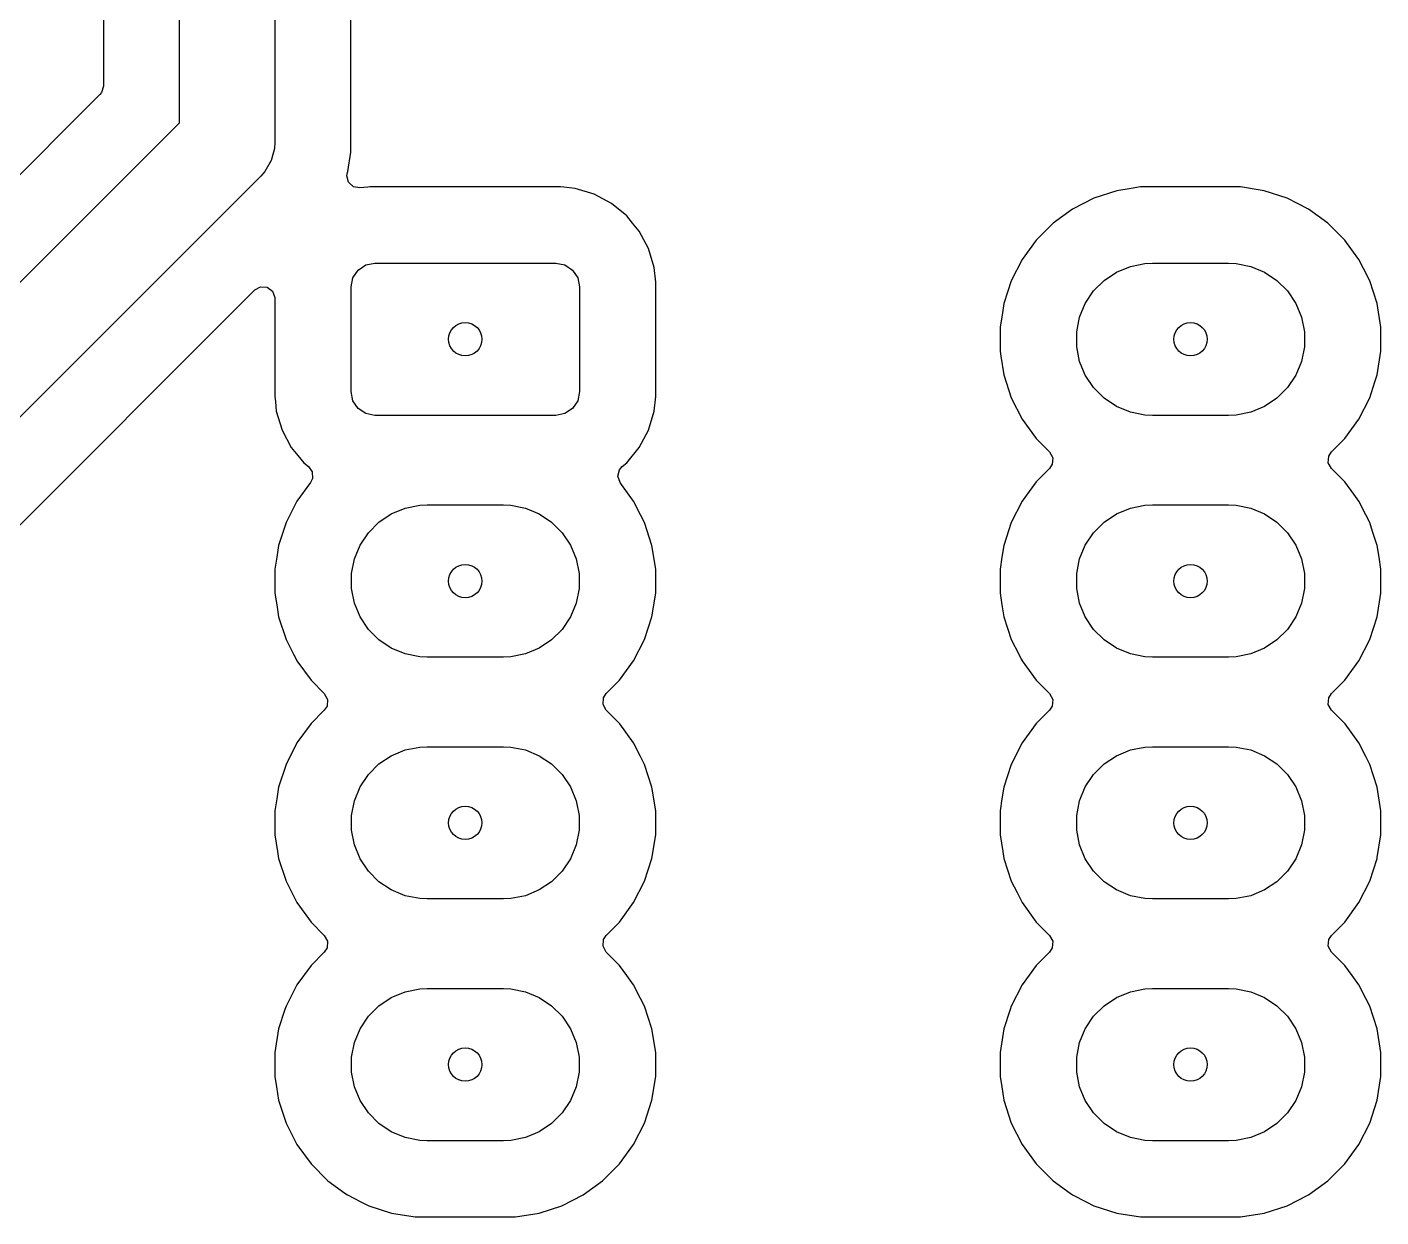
# Model space of a CAD drawing. Extents: x 20 to 124, y -124 to -20.
# Drawn here: x 62.59 to 76.81, y -96.66 to -84.16 of the extents above; entities that cross this region are included whole.
import ezdxf

# ---------------------------------------------------------------- set-up
doc = ezdxf.new("R2010")
doc.units = 0
doc.layers.add('BLACK', color=7, linetype='CONTINUOUS')
doc.layers.add('WHITE', color=7, linetype='CONTINUOUS')

msp = doc.modelspace()

# ---------------------------------------------------------------- linework, layer by layer
at = {"layer": 'BLACK', "linetype": 'CONTINUOUS'}
for p, q in [((63.3878, -79.957648), (63.3878, -84.781652)), ((64.1883, -85.164593), (64.1883, -80.06)), ((65.1883, -80.56), (65.1883, -85.3717)), ((65.9888, -85.269348), (65.9888, -81.6504)), ((63.351481, -84.869333), (58.57859, -89.642223)), ((63.368115, -84.848691), (63.351481, -84.869333)), ((63.3878, -84.781652), (63.368115, -84.848691)), ((58.897278, -90.455615), (64.1883, -85.164593)), ((65.9888, -85.474051), (65.9888, -85.269348)), ((65.184023, -85.436963), (65.157379, -85.536398)), ((65.1883, -85.3717), (65.184023, -85.436947)), ((65.184023, -85.436947), (65.184023, -85.436963)), ((65.956777, -85.676234), (65.9888, -85.474051)), ((65.15024, -85.563042), (65.084977, -85.676081)), ((65.157379, -85.536398), (65.15024, -85.563042)), ((65.041854, -85.725253), (59.604384, -91.162721)), ((65.084969, -85.676088), (65.041854, -85.725253)), ((65.084977, -85.676081), (65.084969, -85.676088)), ((65.946956, -85.720945), (65.952903, -85.688158)), ((65.96363, -85.788796), (65.946956, -85.720945)), ((65.952903, -85.688158), (65.956776, -85.676236)), ((65.956776, -85.676236), (65.956777, -85.676234)), ((66.01434, -85.836862), (65.96363, -85.788796)), ((66.082986, -85.849881), (66.01434, -85.836862)), ((66.166047, -85.8417), (66.082986, -85.849881)), ((66.188392, -85.8395), (66.166047, -85.8417)), ((68.191608, -85.8395), (66.188392, -85.8395)), ((68.226805, -85.842966), (68.191608, -85.8395)), ((68.345934, -85.854699), (68.226805, -85.842966)), ((68.345934, -85.8547), (68.345932, -85.854699)), ((68.345932, -85.854699), (68.345934, -85.854699)), ((68.543954, -85.914768), (68.345934, -85.8547)), ((68.72645, -86.012315), (68.543954, -85.914768)), ((74.035214, -85.87891), (73.795616, -85.95676)), ((74.188076, -85.854699), (74.035214, -85.87891)), ((74.284038, -85.8395), (74.188076, -85.854699)), ((75.335962, -85.8395), (74.284038, -85.8395)), ((75.561456, -85.875215), (75.335962, -85.8395)), ((75.584785, -85.87891), (75.561456, -85.875215)), ((75.824383, -85.95676), (75.584785, -85.87891)), ((68.726453, -86.012317), (68.72645, -86.012315)), ((68.88641, -86.143589), (68.726452, -86.012317)), ((68.726452, -86.012317), (68.726453, -86.012317)), ((73.795616, -85.95676), (73.571151, -86.071132)), ((75.933418, -86.012317), (75.824383, -85.95676)), ((76.048845, -86.07113), (75.933418, -86.012317)), ((68.948462, -86.219201), (68.88641, -86.143589)), ((73.571151, -86.071132), (73.36735, -86.219201)), ((76.048847, -86.071131), (76.048845, -86.07113)), ((76.048848, -86.071132), (76.048847, -86.071131)), ((76.252649, -86.219201), (76.048848, -86.071132)), ((69.017685, -86.30355), (68.948462, -86.219201)), ((69.115232, -86.486046), (69.017685, -86.30355)), ((73.367345, -86.219205), (73.189205, -86.397345)), ((73.36735, -86.219201), (73.367345, -86.219205)), ((76.252654, -86.219205), (76.252649, -86.219201)), ((76.430794, -86.397345), (76.252654, -86.219205)), ((73.189201, -86.39735), (73.041132, -86.601151)), ((73.189205, -86.397345), (73.189201, -86.39735)), ((76.430798, -86.39735), (76.430794, -86.397345)), ((76.495239, -86.486046), (76.430798, -86.39735)), ((69.1753, -86.684066), (69.115232, -86.486046)), ((73.041132, -86.601151), (72.92676, -86.825616)), ((76.57887, -86.601155), (76.495239, -86.486046)), ((76.627003, -86.695622), (76.57887, -86.601155)), ((66.00903, -86.794329), (66.063223, -86.713223)), ((66.063223, -86.713223), (66.144329, -86.65903)), ((66.144329, -86.65903), (66.24, -86.64)), ((66.24, -86.64), (68.14, -86.64)), ((68.14, -86.64), (68.235671, -86.65903)), ((68.235671, -86.65903), (68.316777, -86.713223)), ((68.316777, -86.713223), (68.37097, -86.794329)), ((69.1905, -86.838392), (69.1753, -86.684066)), ((73.902485, -86.821592), (74.032883, -86.734463)), ((74.032883, -86.734463), (74.177772, -86.674448)), ((74.177772, -86.674448), (74.331586, -86.643852)), ((74.331586, -86.643852), (74.41, -86.64)), ((74.41, -86.64), (75.21, -86.64)), ((75.21, -86.64), (75.288414, -86.643852)), ((75.288414, -86.643852), (75.442228, -86.674448)), ((75.442228, -86.674448), (75.587117, -86.734463)), ((75.587117, -86.734463), (75.717515, -86.821592)), ((76.693239, -86.825616), (76.627003, -86.695622)), ((64.977819, -86.921363), (65.039142, -86.887879)), ((65.039142, -86.887879), (65.108834, -86.892863)), ((65.108834, -86.892863), (65.164767, -86.934735)), ((65.99, -86.89), (66.00903, -86.794329)), ((65.99, -87.99), (65.99, -86.89)), ((68.37097, -86.794329), (68.39, -86.89)), ((68.39, -86.89), (68.39, -87.99)), ((69.1905, -87.314038), (69.1905, -86.838392)), ((72.92676, -86.825616), (72.84891, -87.065214)), ((73.791592, -86.932485), (73.902485, -86.821592)), ((75.717515, -86.821592), (75.828408, -86.932485)), ((76.693239, -86.825618), (76.693239, -86.825616)), ((76.693241, -86.825621), (76.693239, -86.825618)), ((76.77109, -87.065215), (76.693241, -86.825621)), ((60.417758, -91.481425), (64.977819, -86.921363)), ((65.164767, -86.934735), (65.189184, -87.000199)), ((65.189184, -87.000199), (65.1895, -87.009045)), ((65.1895, -87.009045), (65.1895, -88.041608)), ((73.704463, -87.062883), (73.791592, -86.932485)), ((75.828408, -86.932485), (75.915537, -87.062883)), ((72.83381, -87.160553), (72.8095, -87.314038)), ((72.84891, -87.065214), (72.83381, -87.160553)), ((73.644448, -87.207772), (73.704463, -87.062883)), ((75.915537, -87.062883), (75.975552, -87.207772)), ((76.8105, -87.314038), (76.77109, -87.065215)), ((69.1905, -88.041608), (69.1905, -87.314038)), ((72.8095, -87.314038), (72.8095, -87.565962)), ((73.613852, -87.361586), (73.644448, -87.207772)), ((75.975552, -87.207772), (76.006148, -87.361586)), ((76.8105, -87.565962), (76.8105, -87.314038)), ((73.613852, -87.518414), (73.613852, -87.361586)), ((76.006148, -87.361586), (76.006148, -87.518414)), ((72.8095, -87.565962), (72.81788, -87.61887)), ((72.81788, -87.61887), (72.84891, -87.814785)), ((73.644448, -87.672228), (73.613852, -87.518414)), ((76.006148, -87.518414), (75.975552, -87.672228)), ((76.77109, -87.814785), (76.8105, -87.565962)), ((73.704463, -87.817117), (73.644448, -87.672228)), ((75.975552, -87.672228), (75.915537, -87.817117)), ((72.84891, -87.814785), (72.92676, -88.054383)), ((73.791592, -87.947515), (73.704463, -87.817117)), ((75.915537, -87.817117), (75.828408, -87.947515)), ((76.693241, -88.054379), (76.747738, -87.886655)), ((76.747738, -87.886655), (76.77109, -87.814785)), ((65.1895, -88.041608), (65.194502, -88.092398)), ((66.00903, -88.085671), (65.99, -87.99)), ((68.39, -87.99), (68.37097, -88.085671)), ((69.1753, -88.195934), (69.1905, -88.041608)), ((73.902485, -88.058408), (73.791592, -87.947515)), ((75.828408, -87.947515), (75.717515, -88.058408)), ((65.194502, -88.092398), (65.204699, -88.195932)), ((66.063223, -88.166777), (66.00903, -88.085671)), ((66.144329, -88.22097), (66.063223, -88.166777)), ((68.316777, -88.166777), (68.235671, -88.22097)), ((68.37097, -88.085671), (68.316777, -88.166777)), ((72.92676, -88.054383), (73.041132, -88.278848)), ((74.032883, -88.145537), (73.902485, -88.058408)), ((74.177772, -88.205552), (74.032883, -88.145537)), ((75.587117, -88.145537), (75.442228, -88.205552)), ((75.717515, -88.058408), (75.587117, -88.145537)), ((76.57887, -88.278845), (76.693241, -88.054379)), ((65.204699, -88.195932), (65.2047, -88.195934)), ((65.2047, -88.195934), (65.264768, -88.393954)), ((66.24, -88.24), (66.144329, -88.22097)), ((68.14, -88.24), (66.24, -88.24)), ((68.235671, -88.22097), (68.14, -88.24)), ((69.115232, -88.393954), (69.1753, -88.195934)), ((73.041132, -88.278848), (73.189201, -88.482649)), ((74.331586, -88.236148), (74.177772, -88.205552)), ((74.41, -88.24), (74.331586, -88.236148)), ((75.21, -88.24), (74.41, -88.24)), ((75.288414, -88.236148), (75.21, -88.24)), ((75.442228, -88.205552), (75.288414, -88.236148)), ((76.430793, -88.482656), (76.57887, -88.278845)), ((65.264768, -88.393954), (65.362315, -88.57645)), ((69.017685, -88.57645), (69.115232, -88.393954)), ((65.362315, -88.57645), (65.431533, -88.660793)), ((68.88641, -88.73641), (69.017685, -88.57645)), ((73.189201, -88.482649), (73.189205, -88.482654)), ((73.189205, -88.482654), (73.32887, -88.622319)), ((76.29113, -88.622319), (76.336999, -88.57645)), ((76.336999, -88.57645), (76.430793, -88.482656)), ((65.431533, -88.660793), (65.49359, -88.73641)), ((65.49359, -88.73641), (65.542049, -88.77618)), ((68.837948, -88.776181), (68.88641, -88.73641)), ((73.32887, -88.622319), (73.362355, -88.683642)), ((73.357371, -88.753334), (73.32887, -88.797681)), ((73.362355, -88.683642), (73.357371, -88.753334)), ((76.257645, -88.736358), (76.262629, -88.666666)), ((76.29113, -88.797681), (76.257645, -88.736358)), ((76.262629, -88.666666), (76.29113, -88.622319)), ((65.542049, -88.77618), (65.581383, -88.833926)), ((65.583254, -88.90377), (65.563703, -88.944918)), ((65.581383, -88.833926), (65.583254, -88.90377)), ((68.792816, -88.879112), (68.808641, -88.811058)), ((68.816296, -88.944918), (68.792816, -88.879112)), ((68.808641, -88.811058), (68.837948, -88.776181)), ((73.32887, -88.797681), (73.189205, -88.937345)), ((76.430794, -88.937345), (76.29113, -88.797681)), ((65.563703, -88.944918), (65.421129, -89.141155)), ((68.830618, -88.964631), (68.816296, -88.944918)), ((68.95887, -89.141155), (68.830618, -88.964631)), ((73.189201, -88.93735), (73.041132, -89.141151)), ((73.189205, -88.937345), (73.189201, -88.93735)), ((76.430798, -88.93735), (76.430794, -88.937345)), ((76.52493, -89.066913), (76.430798, -88.93735)), ((65.421129, -89.141155), (65.30676, -89.365616)), ((66.557772, -89.214448), (66.711586, -89.183852)), ((66.711586, -89.183852), (66.79, -89.18)), ((66.79, -89.18), (67.59, -89.18)), ((67.59, -89.18), (67.668414, -89.183852)), ((67.668414, -89.183852), (67.822228, -89.214448)), ((69.031747, -89.284184), (68.95887, -89.141155)), ((73.041132, -89.141151), (72.92676, -89.365616)), ((74.177772, -89.214448), (74.331586, -89.183852)), ((74.331586, -89.183852), (74.41, -89.18)), ((74.41, -89.18), (75.21, -89.18)), ((75.21, -89.18), (75.288414, -89.183852)), ((75.288414, -89.183852), (75.442228, -89.214448)), ((76.57887, -89.141155), (76.52493, -89.066913)), ((76.651747, -89.284184), (76.57887, -89.141155)), ((66.282485, -89.361592), (66.412883, -89.274463)), ((66.412883, -89.274463), (66.557772, -89.214448)), ((67.822228, -89.214448), (67.967117, -89.274463)), ((67.967117, -89.274463), (68.097515, -89.361592)), ((69.073239, -89.365616), (69.031747, -89.284184)), ((73.902485, -89.361592), (74.032883, -89.274463)), ((74.032883, -89.274463), (74.177772, -89.214448)), ((75.442228, -89.214448), (75.587117, -89.274463)), ((75.587117, -89.274463), (75.717515, -89.361592)), ((76.693239, -89.365616), (76.651747, -89.284184)), ((65.30676, -89.365616), (65.22891, -89.605214)), ((66.084463, -89.602883), (66.171592, -89.472485)), ((66.171592, -89.472485), (66.282485, -89.361592)), ((68.097515, -89.361592), (68.208408, -89.472485)), ((68.208408, -89.472485), (68.295537, -89.602883)), ((69.073239, -89.365618), (69.073239, -89.365616)), ((69.073241, -89.365621), (69.073239, -89.365618)), ((69.15109, -89.605215), (69.073241, -89.365621)), ((72.92676, -89.365616), (72.84891, -89.605214)), ((73.704463, -89.602883), (73.791592, -89.472485)), ((73.791592, -89.472485), (73.902485, -89.361592)), ((75.717515, -89.361592), (75.828408, -89.472485)), ((75.828408, -89.472485), (75.915537, -89.602883)), ((76.693239, -89.365618), (76.693239, -89.365616)), ((76.693241, -89.365621), (76.693239, -89.365618)), ((76.723276, -89.45806), (76.693241, -89.365621)), ((76.77109, -89.605214), (76.723276, -89.45806)), ((65.22891, -89.605214), (65.209158, -89.729921)), ((66.024448, -89.747772), (66.084463, -89.602883)), ((68.295537, -89.602883), (68.355552, -89.747772)), ((69.1905, -89.854038), (69.15109, -89.605215)), ((72.84891, -89.605214), (72.829158, -89.729921)), ((73.644448, -89.747772), (73.704463, -89.602883)), ((75.915537, -89.602883), (75.975552, -89.747772)), ((76.790842, -89.729921), (76.77109, -89.605214)), ((65.209158, -89.729921), (65.1895, -89.854038)), ((65.993852, -89.901586), (66.024448, -89.747772)), ((68.355552, -89.747772), (68.386148, -89.901586)), ((72.829158, -89.729921), (72.8095, -89.854038)), ((73.613852, -89.901586), (73.644448, -89.747772)), ((75.975552, -89.747772), (76.006148, -89.901586)), ((76.8105, -89.854038), (76.790842, -89.729921)), ((65.1895, -89.854038), (65.1895, -90.105962)), ((69.1905, -90.105962), (69.1905, -89.854038)), ((72.8095, -89.854038), (72.8095, -90.105962)), ((76.8105, -90.105962), (76.8105, -89.854038)), ((65.993852, -90.058414), (65.993852, -89.901586)), ((68.386148, -89.901586), (68.386148, -90.058414)), ((73.613852, -90.058414), (73.613852, -89.901586)), ((76.006148, -89.901586), (76.006148, -90.058414)), ((65.1895, -90.105962), (65.209199, -90.230338)), ((66.024448, -90.212228), (65.993852, -90.058414)), ((68.386148, -90.058414), (68.355552, -90.212228)), ((69.15109, -90.354785), (69.1905, -90.105962)), ((72.8095, -90.105962), (72.829199, -90.230338)), ((73.644448, -90.212228), (73.613852, -90.058414)), ((76.006148, -90.058414), (75.975552, -90.212228)), ((76.77109, -90.354785), (76.8105, -90.105962)), ((65.209199, -90.230338), (65.22891, -90.354785)), ((66.084463, -90.357117), (66.024448, -90.212228)), ((68.355552, -90.212228), (68.295537, -90.357117)), ((72.829199, -90.230338), (72.84891, -90.354785)), ((73.704463, -90.357117), (73.644448, -90.212228)), ((75.975552, -90.212228), (75.915537, -90.357117)), ((65.22891, -90.354785), (65.30676, -90.594383)), ((66.171592, -90.487515), (66.084463, -90.357117)), ((68.295537, -90.357117), (68.208408, -90.487515)), ((69.073241, -90.594379), (69.15109, -90.354785)), ((72.84891, -90.354785), (72.92676, -90.594383)), ((73.791592, -90.487515), (73.704463, -90.357117)), ((75.915537, -90.357117), (75.828408, -90.487515)), ((76.693241, -90.594379), (76.77109, -90.354785)), ((65.30676, -90.594383), (65.385413, -90.748747)), ((66.282485, -90.598408), (66.171592, -90.487515)), ((66.412883, -90.685537), (66.282485, -90.598408)), ((68.097515, -90.598408), (67.967117, -90.685537)), ((68.208408, -90.487515), (68.097515, -90.598408)), ((68.95887, -90.818845), (69.073241, -90.594379)), ((72.92676, -90.594383), (73.005413, -90.748747)), ((73.902485, -90.598408), (73.791592, -90.487515)), ((74.032883, -90.685537), (73.902485, -90.598408)), ((75.717515, -90.598408), (75.587117, -90.685537)), ((75.828408, -90.487515), (75.717515, -90.598408)), ((76.57887, -90.818845), (76.693241, -90.594379)), ((65.385413, -90.748747), (65.411646, -90.800232)), ((66.557772, -90.745552), (66.412883, -90.685537)), ((66.711586, -90.776148), (66.557772, -90.745552)), ((67.822228, -90.745552), (67.668414, -90.776148)), ((67.967117, -90.685537), (67.822228, -90.745552)), ((73.005413, -90.748747), (73.031646, -90.800232)), ((74.177772, -90.745552), (74.032883, -90.685537)), ((74.331586, -90.776148), (74.177772, -90.745552)), ((75.442228, -90.745552), (75.288414, -90.776148)), ((75.587117, -90.685537), (75.442228, -90.745552)), ((65.411646, -90.800232), (65.421132, -90.818848)), ((65.421132, -90.818848), (65.569201, -91.022649)), ((66.79, -90.78), (66.711586, -90.776148)), ((67.59, -90.78), (66.79, -90.78)), ((67.668414, -90.776148), (67.59, -90.78)), ((68.810793, -91.022656), (68.95887, -90.818845)), ((73.031646, -90.800232), (73.041132, -90.818848)), ((73.041132, -90.818848), (73.189201, -91.022649)), ((74.41, -90.78), (74.331586, -90.776148)), ((75.21, -90.78), (74.41, -90.78)), ((75.288414, -90.776148), (75.21, -90.78)), ((76.430793, -91.022656), (76.57887, -90.818845)), ((65.569201, -91.022649), (65.569205, -91.022654)), ((65.569205, -91.022654), (65.70887, -91.162319)), ((68.734243, -91.099206), (68.810793, -91.022656)), ((73.189201, -91.022649), (73.189205, -91.022654)), ((73.189205, -91.022654), (73.32887, -91.162319)), ((76.354243, -91.099206), (76.430793, -91.022656)), ((65.70887, -91.162319), (65.742355, -91.223642)), ((68.642629, -91.206666), (68.67113, -91.162319)), ((68.67113, -91.162319), (68.734243, -91.099206)), ((73.32887, -91.162319), (73.362355, -91.223642)), ((76.262629, -91.206666), (76.29113, -91.162319)), ((76.29113, -91.162319), (76.354243, -91.099206)), ((65.737371, -91.293334), (65.70887, -91.337681)), ((65.742355, -91.223642), (65.737371, -91.293334)), ((68.637645, -91.276358), (68.642629, -91.206666)), ((68.67113, -91.337681), (68.637645, -91.276358)), ((73.357371, -91.293334), (73.32887, -91.337681)), ((73.362355, -91.223642), (73.357371, -91.293334)), ((76.257645, -91.276358), (76.262629, -91.206666)), ((76.29113, -91.337681), (76.257645, -91.276358)), ((65.70887, -91.337681), (65.569205, -91.477345)), ((68.810794, -91.477345), (68.67113, -91.337681)), ((73.32887, -91.337681), (73.189205, -91.477345)), ((76.430794, -91.477345), (76.29113, -91.337681)), ((65.569201, -91.47735), (65.421132, -91.681151)), ((65.569205, -91.477345), (65.569201, -91.47735)), ((68.810798, -91.47735), (68.810794, -91.477345)), ((68.813746, -91.481408), (68.810798, -91.47735)), ((68.95887, -91.681155), (68.813746, -91.481408)), ((73.189201, -91.47735), (73.041132, -91.681151)), ((73.189205, -91.477345), (73.189201, -91.47735)), ((76.430798, -91.47735), (76.430794, -91.477345)), ((76.433746, -91.481408), (76.430798, -91.47735)), ((76.57887, -91.681155), (76.433746, -91.481408)), ((65.421132, -91.681151), (65.30676, -91.905616)), ((66.557772, -91.754448), (66.711586, -91.723852)), ((66.711586, -91.723852), (66.79, -91.72)), ((66.79, -91.72), (67.59, -91.72)), ((67.59, -91.72), (67.668414, -91.723852)), ((67.668414, -91.723852), (67.822228, -91.754448)), ((69.031747, -91.824184), (68.95887, -91.681155)), ((73.041132, -91.681151), (72.92676, -91.905616)), ((74.177772, -91.754448), (74.331586, -91.723852)), ((74.331586, -91.723852), (74.41, -91.72)), ((74.41, -91.72), (75.21, -91.72)), ((75.21, -91.72), (75.288414, -91.723852)), ((75.288414, -91.723852), (75.442228, -91.754448)), ((76.651747, -91.824184), (76.57887, -91.681155)), ((66.282485, -91.901592), (66.412883, -91.814463)), ((66.412883, -91.814463), (66.557772, -91.754448)), ((67.822228, -91.754448), (67.967117, -91.814463)), ((67.967117, -91.814463), (68.097515, -91.901592)), ((69.073239, -91.905616), (69.031747, -91.824184)), ((73.902485, -91.901592), (74.032883, -91.814463)), ((74.032883, -91.814463), (74.177772, -91.754448)), ((75.442228, -91.754448), (75.587117, -91.814463)), ((75.587117, -91.814463), (75.717515, -91.901592)), ((76.693239, -91.905616), (76.651747, -91.824184)), ((65.30676, -91.905616), (65.22891, -92.145214)), ((66.084463, -92.142883), (66.171592, -92.012485)), ((66.171592, -92.012485), (66.282485, -91.901592)), ((68.097515, -91.901592), (68.208408, -92.012485)), ((68.208408, -92.012485), (68.295537, -92.142883)), ((69.073239, -91.905618), (69.073239, -91.905616)), ((69.073241, -91.905621), (69.073239, -91.905618)), ((69.15109, -92.145215), (69.073241, -91.905621)), ((72.92676, -91.905616), (72.84891, -92.145214)), ((73.704463, -92.142883), (73.791592, -92.012485)), ((73.791592, -92.012485), (73.902485, -91.901592)), ((75.717515, -91.901592), (75.828408, -92.012485)), ((75.828408, -92.012485), (75.915537, -92.142883)), ((76.693239, -91.905618), (76.693239, -91.905616)), ((76.693241, -91.905621), (76.693239, -91.905618)), ((76.77109, -92.145215), (76.693241, -91.905621)), ((65.22891, -92.145214), (65.209198, -92.269668)), ((66.024448, -92.287772), (66.084463, -92.142883)), ((68.295537, -92.142883), (68.355552, -92.287772)), ((69.1905, -92.394038), (69.15109, -92.145215)), ((72.84891, -92.145214), (72.829198, -92.269668)), ((73.644448, -92.287772), (73.704463, -92.142883)), ((75.915537, -92.142883), (75.975552, -92.287772)), ((76.8105, -92.394038), (76.77109, -92.145215)), ((65.209198, -92.269668), (65.1895, -92.394038)), ((65.993852, -92.441586), (66.024448, -92.287772)), ((68.355552, -92.287772), (68.386148, -92.441586)), ((72.829198, -92.269668), (72.8095, -92.394038)), ((73.613852, -92.441586), (73.644448, -92.287772)), ((75.975552, -92.287772), (76.006148, -92.441586)), ((65.1895, -92.394038), (65.1895, -92.645962)), ((65.993852, -92.598414), (65.993852, -92.441586)), ((68.386148, -92.441586), (68.386148, -92.598414)), ((69.1905, -92.645962), (69.1905, -92.394038)), ((72.8095, -92.394038), (72.8095, -92.645962)), ((73.613852, -92.598414), (73.613852, -92.441586)), ((76.006148, -92.441586), (76.006148, -92.598414)), ((76.8105, -92.645962), (76.8105, -92.394038)), ((66.024448, -92.752228), (65.993852, -92.598414)), ((68.386148, -92.598414), (68.355552, -92.752228)), ((73.644448, -92.752228), (73.613852, -92.598414)), ((76.006148, -92.598414), (75.975552, -92.752228)), ((65.1895, -92.645962), (65.217537, -92.822982)), ((69.15109, -92.894785), (69.1905, -92.645962)), ((72.8095, -92.645962), (72.837537, -92.822982)), ((76.772552, -92.885553), (76.8105, -92.645962)), ((65.217537, -92.822982), (65.22891, -92.894785)), ((66.084463, -92.897117), (66.024448, -92.752228)), ((68.355552, -92.752228), (68.295537, -92.897117)), ((72.837537, -92.822982), (72.84891, -92.894785)), ((73.704463, -92.897117), (73.644448, -92.752228)), ((75.975552, -92.752228), (75.915537, -92.897117)), ((76.77109, -92.894785), (76.772552, -92.885553)), ((65.22891, -92.894785), (65.30676, -93.134383)), ((66.171592, -93.027515), (66.084463, -92.897117)), ((66.282485, -93.138408), (66.171592, -93.027515)), ((68.208408, -93.027515), (68.097515, -93.138408)), ((68.295537, -92.897117), (68.208408, -93.027515)), ((69.073241, -93.134379), (69.15109, -92.894785)), ((72.84891, -92.894785), (72.92676, -93.134383)), ((73.791592, -93.027515), (73.704463, -92.897117)), ((73.902485, -93.138408), (73.791592, -93.027515)), ((75.828408, -93.027515), (75.717515, -93.138408)), ((75.915537, -92.897117), (75.828408, -93.027515)), ((76.693241, -93.134379), (76.77109, -92.894785)), ((65.30676, -93.134383), (65.366823, -93.252262)), ((66.412883, -93.225537), (66.282485, -93.138408)), ((68.097515, -93.138408), (67.967117, -93.225537)), ((68.95887, -93.358845), (69.073241, -93.134379)), ((72.92676, -93.134383), (72.986823, -93.252262)), ((74.032883, -93.225537), (73.902485, -93.138408)), ((75.717515, -93.138408), (75.587117, -93.225537)), ((76.57887, -93.358845), (76.693241, -93.134379)), ((65.366823, -93.252262), (65.413464, -93.3438)), ((66.557772, -93.285552), (66.412883, -93.225537)), ((66.711586, -93.316148), (66.557772, -93.285552)), ((67.822228, -93.285552), (67.668414, -93.316148)), ((67.967117, -93.225537), (67.822228, -93.285552)), ((72.986823, -93.252262), (73.033464, -93.3438)), ((74.177772, -93.285552), (74.032883, -93.225537)), ((74.331586, -93.316148), (74.177772, -93.285552)), ((75.442228, -93.285552), (75.288414, -93.316148)), ((75.587117, -93.225537), (75.442228, -93.285552)), ((65.413464, -93.3438), (65.421132, -93.358848)), ((65.421132, -93.358848), (65.569201, -93.562649)), ((66.79, -93.32), (66.711586, -93.316148)), ((67.59, -93.32), (66.79, -93.32)), ((67.668414, -93.316148), (67.59, -93.32)), ((68.810793, -93.562656), (68.95887, -93.358845)), ((73.033464, -93.3438), (73.041132, -93.358848)), ((73.041132, -93.358848), (73.189201, -93.562649)), ((74.41, -93.32), (74.331586, -93.316148)), ((75.21, -93.32), (74.41, -93.32)), ((75.288414, -93.316148), (75.21, -93.32)), ((76.430793, -93.562656), (76.57887, -93.358845)), ((65.569201, -93.562649), (65.569205, -93.562654)), ((65.569205, -93.562654), (65.70887, -93.702319)), ((68.737833, -93.635616), (68.810793, -93.562656)), ((73.189201, -93.562649), (73.189205, -93.562654)), ((73.189205, -93.562654), (73.32887, -93.702319)), ((76.357833, -93.635616), (76.430793, -93.562656)), ((65.70887, -93.702319), (65.742355, -93.763642)), ((68.642629, -93.746666), (68.67113, -93.702319)), ((68.67113, -93.702319), (68.737833, -93.635616)), ((73.32887, -93.702319), (73.362355, -93.763642)), ((76.262629, -93.746666), (76.29113, -93.702319)), ((76.29113, -93.702319), (76.357833, -93.635616)), ((65.70887, -93.877681), (65.569205, -94.017345)), ((65.737371, -93.833334), (65.70887, -93.877681)), ((65.742355, -93.763642), (65.737371, -93.833334)), ((68.637645, -93.816358), (68.642629, -93.746666)), ((68.67113, -93.877681), (68.637645, -93.816358)), ((68.810794, -94.017345), (68.67113, -93.877681)), ((73.32887, -93.877681), (73.189205, -94.017345)), ((73.357371, -93.833334), (73.32887, -93.877681)), ((73.362355, -93.763642), (73.357371, -93.833334)), ((76.257645, -93.816358), (76.262629, -93.746666)), ((76.29113, -93.877681), (76.257645, -93.816358)), ((76.430794, -94.017345), (76.29113, -93.877681)), ((65.569201, -94.01735), (65.421132, -94.221151)), ((65.569205, -94.017345), (65.569201, -94.01735)), ((68.810798, -94.01735), (68.810794, -94.017345)), ((68.888311, -94.124038), (68.810798, -94.01735)), ((73.189201, -94.01735), (73.041132, -94.221151)), ((73.189205, -94.017345), (73.189201, -94.01735)), ((76.430798, -94.01735), (76.430794, -94.017345)), ((76.508311, -94.124038), (76.430798, -94.01735)), ((68.95887, -94.221155), (68.888311, -94.124038)), ((76.57887, -94.221155), (76.508311, -94.124038)), ((65.421132, -94.221151), (65.30676, -94.445616)), ((66.412883, -94.354463), (66.557772, -94.294448)), ((66.557772, -94.294448), (66.711586, -94.263852)), ((66.711586, -94.263852), (66.79, -94.26)), ((66.79, -94.26), (67.59, -94.26)), ((67.59, -94.26), (67.668414, -94.263852)), ((67.668414, -94.263852), (67.822228, -94.294448)), ((67.822228, -94.294448), (67.967117, -94.354463)), ((69.031747, -94.364184), (68.95887, -94.221155)), ((73.041132, -94.221151), (72.92676, -94.445616)), ((74.032883, -94.354463), (74.177772, -94.294448)), ((74.177772, -94.294448), (74.331586, -94.263852)), ((74.331586, -94.263852), (74.41, -94.26)), ((74.41, -94.26), (75.21, -94.26)), ((75.21, -94.26), (75.288414, -94.263852)), ((75.288414, -94.263852), (75.442228, -94.294448)), ((75.442228, -94.294448), (75.587117, -94.354463)), ((76.651747, -94.364184), (76.57887, -94.221155)), ((65.30676, -94.445616), (65.295131, -94.481407)), ((66.171592, -94.552485), (66.282485, -94.441592)), ((66.282485, -94.441592), (66.412883, -94.354463)), ((67.967117, -94.354463), (68.097515, -94.441592)), ((68.097515, -94.441592), (68.208408, -94.552485)), ((69.073239, -94.445616), (69.031747, -94.364184)), ((69.073239, -94.445618), (69.073239, -94.445616)), ((69.073241, -94.445621), (69.073239, -94.445618)), ((69.15109, -94.685215), (69.073241, -94.445621)), ((72.92676, -94.445616), (72.915131, -94.481407)), ((73.791592, -94.552485), (73.902485, -94.441592)), ((73.902485, -94.441592), (74.032883, -94.354463)), ((75.587117, -94.354463), (75.717515, -94.441592)), ((75.717515, -94.441592), (75.828408, -94.552485)), ((76.693239, -94.445616), (76.651747, -94.364184)), ((76.693239, -94.445618), (76.693239, -94.445616)), ((76.693241, -94.445621), (76.693239, -94.445618)), ((76.77109, -94.685215), (76.693241, -94.445621)), ((65.295131, -94.481407), (65.22891, -94.685215)), ((66.084463, -94.682883), (66.171592, -94.552485)), ((68.208408, -94.552485), (68.295537, -94.682883)), ((72.915131, -94.481407), (72.84891, -94.685215)), ((73.704463, -94.682883), (73.791592, -94.552485)), ((75.828408, -94.552485), (75.915537, -94.682883)), ((65.22891, -94.685215), (65.1895, -94.934038)), ((66.024448, -94.827772), (66.084463, -94.682883)), ((68.295537, -94.682883), (68.355552, -94.827772)), ((69.1905, -94.934038), (69.15109, -94.685215)), ((72.84891, -94.685215), (72.8095, -94.934038)), ((73.644448, -94.827772), (73.704463, -94.682883)), ((75.915537, -94.682883), (75.975552, -94.827772)), ((76.8105, -94.934038), (76.77109, -94.685215)), ((65.993852, -94.981586), (66.024448, -94.827772)), ((68.355552, -94.827772), (68.386148, -94.981586)), ((73.613852, -94.981586), (73.644448, -94.827772)), ((75.975552, -94.827772), (76.006148, -94.981586)), ((65.1895, -94.934038), (65.1895, -95.185962)), ((65.993852, -95.138414), (65.993852, -94.981586)), ((68.386148, -94.981586), (68.386148, -95.138414)), ((69.1905, -95.185962), (69.1905, -94.934038)), ((72.8095, -94.934038), (72.8095, -95.185962)), ((73.613852, -95.138414), (73.613852, -94.981586)), ((76.006148, -94.981586), (76.006148, -95.138414)), ((76.8105, -95.185962), (76.8105, -94.934038)), ((66.024448, -95.292228), (65.993852, -95.138414)), ((68.386148, -95.138414), (68.355552, -95.292228)), ((73.644448, -95.292228), (73.613852, -95.138414)), ((76.006148, -95.138414), (75.975552, -95.292228)), ((65.1895, -95.185962), (65.206399, -95.292656)), ((65.206399, -95.292656), (65.22891, -95.434785)), ((66.084463, -95.437117), (66.024448, -95.292228)), ((68.355552, -95.292228), (68.295537, -95.437117)), ((69.15109, -95.434785), (69.1905, -95.185962)), ((72.8095, -95.185962), (72.826399, -95.292656)), ((72.826399, -95.292656), (72.84891, -95.434785)), ((73.704463, -95.437117), (73.644448, -95.292228)), ((75.975552, -95.292228), (75.915537, -95.437117)), ((76.77109, -95.434785), (76.8105, -95.185962)), ((65.22891, -95.434785), (65.30676, -95.674383)), ((66.171592, -95.567515), (66.084463, -95.437117)), ((68.295537, -95.437117), (68.208408, -95.567515)), ((69.073241, -95.674379), (69.15109, -95.434785)), ((72.84891, -95.434785), (72.92676, -95.674383)), ((73.791592, -95.567515), (73.704463, -95.437117)), ((75.915537, -95.437117), (75.828408, -95.567515)), ((76.693241, -95.674379), (76.77109, -95.434785)), ((66.282485, -95.678408), (66.171592, -95.567515)), ((68.208408, -95.567515), (68.097515, -95.678408)), ((73.902485, -95.678408), (73.791592, -95.567515)), ((75.828408, -95.567515), (75.717515, -95.678408)), ((65.30676, -95.674383), (65.421132, -95.898848)), ((66.412883, -95.765537), (66.282485, -95.678408)), ((68.097515, -95.678408), (67.967117, -95.765537)), ((68.95887, -95.898845), (69.073241, -95.674379)), ((72.92676, -95.674383), (73.041132, -95.898848)), ((74.032883, -95.765537), (73.902485, -95.678408)), ((75.717515, -95.678408), (75.587117, -95.765537)), ((76.57887, -95.898845), (76.693241, -95.674379)), ((66.557772, -95.825552), (66.412883, -95.765537)), ((66.711586, -95.856148), (66.557772, -95.825552)), ((66.79, -95.86), (66.711586, -95.856148)), ((67.59, -95.86), (66.79, -95.86)), ((67.668414, -95.856148), (67.59, -95.86)), ((67.822228, -95.825552), (67.668414, -95.856148)), ((67.967117, -95.765537), (67.822228, -95.825552)), ((74.177772, -95.825552), (74.032883, -95.765537)), ((74.331586, -95.856148), (74.177772, -95.825552)), ((74.41, -95.86), (74.331586, -95.856148)), ((75.21, -95.86), (74.41, -95.86)), ((75.288414, -95.856148), (75.21, -95.86)), ((75.442228, -95.825552), (75.288414, -95.856148)), ((75.587117, -95.765537), (75.442228, -95.825552)), ((65.421132, -95.898848), (65.569201, -96.102649)), ((68.810793, -96.102656), (68.95887, -95.898845)), ((73.041132, -95.898848), (73.189201, -96.102649)), ((76.430793, -96.102656), (76.57887, -95.898845)), ((65.569201, -96.102649), (65.569205, -96.102654)), ((65.569205, -96.102654), (65.747345, -96.280794)), ((68.632656, -96.280793), (68.810793, -96.102656)), ((73.189201, -96.102649), (73.189205, -96.102654)), ((73.189205, -96.102654), (73.367345, -96.280794)), ((76.252656, -96.280793), (76.430793, -96.102656)), ((65.747345, -96.280794), (65.74735, -96.280798)), ((65.74735, -96.280798), (65.925117, -96.409952)), ((68.428845, -96.42887), (68.632656, -96.280793)), ((73.367345, -96.280794), (73.36735, -96.280798)), ((73.36735, -96.280798), (73.545117, -96.409952)), ((76.048845, -96.42887), (76.252656, -96.280793)), ((65.925117, -96.409952), (65.951155, -96.42887)), ((65.951155, -96.42887), (66.094184, -96.501747)), ((68.204379, -96.543241), (68.428845, -96.42887)), ((73.545117, -96.409952), (73.571155, -96.42887)), ((73.571155, -96.42887), (73.714184, -96.501747)), ((75.824379, -96.543241), (76.048845, -96.42887)), ((66.094184, -96.501747), (66.175616, -96.543239)), ((66.175616, -96.543239), (66.175618, -96.543239)), ((66.175618, -96.543239), (66.175621, -96.543241)), ((66.175621, -96.543241), (66.415215, -96.62109)), ((67.964785, -96.62109), (68.204379, -96.543241)), ((73.714184, -96.501747), (73.795616, -96.543239)), ((73.795616, -96.543239), (73.795618, -96.543239)), ((73.795618, -96.543239), (73.795621, -96.543241)), ((73.795621, -96.543241), (74.035215, -96.62109)), ((75.584785, -96.62109), (75.824379, -96.543241)), ((66.415215, -96.62109), (66.664038, -96.6605)), ((66.664038, -96.6605), (66.664039, -96.6605)), ((66.664039, -96.6605), (67.715961, -96.6605)), ((67.715961, -96.6605), (67.715962, -96.6605)), ((67.715962, -96.6605), (67.964785, -96.62109)), ((74.035215, -96.62109), (74.284038, -96.6605)), ((74.284038, -96.6605), (74.284039, -96.6605)), ((74.284039, -96.6605), (75.335961, -96.6605)), ((75.335961, -96.6605), (75.335962, -96.6605)), ((75.335962, -96.6605), (75.584785, -96.62109))]:
    msp.add_line(p, q, dxfattribs=at)
at = {"layer": 'BLACK'}
for centre in [(67.19, -87.44), (74.81, -87.44), (67.19, -89.98), (74.81, -89.98), (67.19, -92.52), (74.81, -92.52), (67.19, -95.06), (74.81, -95.06)]:
    msp.add_circle(centre, 0.175, dxfattribs=at)
at = {"layer": 'WHITE'}
for centre in [(67.19, -87.44), (74.81, -87.44), (67.19, -89.98), (74.81, -89.98), (67.19, -92.52), (74.81, -92.52), (67.19, -95.06), (74.81, -95.06)]:
    msp.add_circle(centre, 0.175, dxfattribs=at)

doc.saveas('drawing.dxf')
